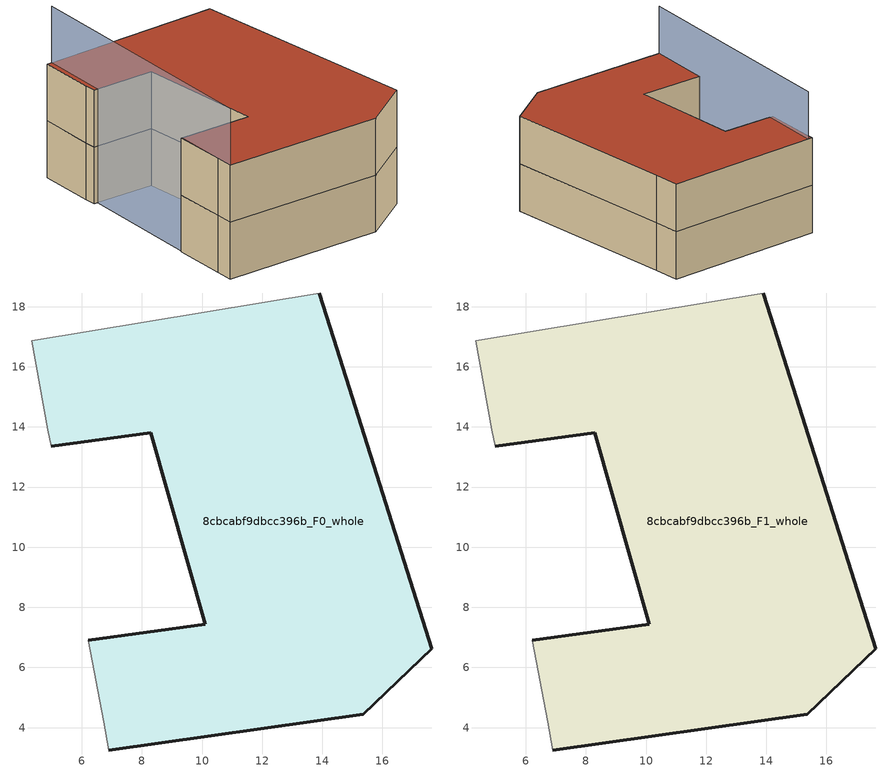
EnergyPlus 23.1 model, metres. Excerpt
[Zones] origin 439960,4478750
8cbcabf9dbcc396b_F0_whole
 floor ground (EU_floor_Construction): 14.38,16.93 17.64,6.62 15.36,4.44 6.91,3.26 6.74,4.19 6.22,6.9 10.11,7.44 8.29,13.81 4.99,13.36 4.87,13.91 4.34,16.86 13.9,18.45 z0
 wall outside (EU_wall_Construction): 4.99,13.36 8.29,13.81 10.11,7.44 6.22,6.9 / 6.91,3.26 15.36,4.44 17.64,6.62 14.38,16.93 13.9,18.45 z0:3
 wall adiabatic (EU_wall_Construction): 13.9,18.45 4.34,16.86 4.87,13.91 4.99,13.36 / 6.22,6.9 6.74,4.19 6.91,3.26 z0:3
8cbcabf9dbcc396b_F1_whole
 floor to 8cbcabf9dbcc396b_F0_whole (EU_floor_Construction): 14.38,16.93 17.64,6.62 15.36,4.44 6.91,3.26 6.74,4.19 6.22,6.9 10.11,7.44 8.29,13.81 4.99,13.36 4.87,13.91 4.34,16.86 13.9,18.45 z3
 wall outside (EU_wall_Construction): 4.99,13.36 8.29,13.81 10.11,7.44 6.22,6.9 / 6.91,3.26 15.36,4.44 17.64,6.62 14.38,16.93 13.9,18.45 z3:6
 wall adiabatic (EU_wall_Construction): 13.9,18.45 4.34,16.86 4.87,13.91 4.99,13.36 / 6.22,6.9 6.74,4.19 6.91,3.26 z3:6
 roof outside (EU_roof_Construction): 15.36,4.44 17.64,6.62 14.38,16.93 13.9,18.45 4.34,16.86 4.87,13.91 4.99,13.36 8.29,13.81 10.11,7.44 6.22,6.9 6.74,4.19 6.91,3.26 z6
shading: 4.61,16.89 6.91,3.26 z0:9
[Building]
EU S2 Campaign: North Axis=0; Terrain=City; Solar Distribution=FullExterior
[Site:Location]
Madrid: Latitude=40.5; Longitude=-3.5; Time Zone=1; Elevation=609
[SizingPeriod:WeatherFileDays]
AnnualSizingPeriod: Begin Month=1; Begin Day of Month=1; End Month=12; End Day of Month=31; Day of Week for Start Day=Monday; Use Weather File Daylight Saving Period=No; Use Weather File Rain and Snow Indicators=No
[MATERIAL]
EU_InternalMass_Material: Roughness=MediumRough; Thickness=0.1; Conductivity=1; Density=1800; Specific Heat=900; Thermal Absorptance=0.9; Solar Absorptance=0.7; Visible Absorptance=0.7
[MATERIAL:NOMASS] Roughness=MediumRough; Thermal Absorptance=0.9; Solar Absorptance=0.7; Visible Absorptance=0.7
Name | Thermal Resistance
EU_wall_NoMass | 0.419739
EU_roof_NoMass | 0.352165
EU_floor_NoMass | 0.608284
[CONSTRUCTION]
EU_wall_Construction: EU_wall_NoMass
EU_roof_Construction: EU_roof_NoMass
EU_floor_Construction: EU_floor_NoMass
EU_InternalMass_Construction: EU_InternalMass_Material
[ZONE] Type=1; Multiplier=1; Ceiling Height=autocalculate; Floor Area=autocalculate; Part of Total Floor Area=Yes
Name | Volume
8cbcabf9dbcc396b_F0_whole | 363.036
8cbcabf9dbcc396b_F1_whole | 363.035
[INTERNALMASS] Construction=EU_InternalMass_Construction; Surface Area=121.012
Name | Zone or ZoneList
8cbcabf9dbcc396b_F0_whole_EU_InternalMass | 8cbcabf9dbcc396b_F0_whole
8cbcabf9dbcc396b_F1_whole_EU_InternalMass | 8cbcabf9dbcc396b_F1_whole
[OTHEREQUIPMENT] Fuel Type=Electricity; Design Level Calculation Method=Watts/Area; Power per Zone Floor Area=1; Fraction Latent=0; Fraction Radiant=0; Fraction Lost=0; Carbon Dioxide Generation Rate=0; EndUse Subcategory=EU_Step8_InternalGains
Name | Zone or ZoneList or Space or SpaceList | Schedule
EU_Step8_InternalGain_8cbcabf9dbcc396b_F0_whole_f000 | 8cbcabf9dbcc396b_F0_whole | EU_Step8_GainSchedule_8cbcabf9dbcc396b_F0_whole_f000
EU_Step8_InternalGain_8cbcabf9dbcc396b_F1_whole_f000 | 8cbcabf9dbcc396b_F1_whole | EU_Step8_GainSchedule_8cbcabf9dbcc396b_F1_whole_f000
[ZONEVENTILATION:DESIGNFLOWRATE] Schedule=EU_AlwaysOn; Design Flow Rate Calculation Method=AirChanges/Hour; Air Changes per Hour=0.703302; Ventilation Type=Natural; Fan Pressure Rise=0; Fan Total Efficiency=1; Constant Term Coefficient=1; Temperature Term Coefficient=0; Velocity Term Coefficient=0; Velocity Squared Term Coefficient=0; Minimum Indoor Temperature=-100; Maximum Indoor Temperature=100; Delta Temperature=-100; Minimum Outdoor Temperature=-100; Maximum Outdoor Temperature=100; Maximum Wind Speed=40
Name | Zone or ZoneList or Space or SpaceList
EU_ConstantAir_8cbcabf9dbcc396b_F0_whole | 8cbcabf9dbcc396b_F0_whole
EU_ConstantAir_8cbcabf9dbcc396b_F1_whole | 8cbcabf9dbcc396b_F1_whole
[HVACTEMPLATE:THERMOSTAT] Constant Heating Setpoint=20; Constant Cooling Setpoint=50
EU_HeatOnly_8cbcabf9dbcc396b_F0_whole; EU_HeatOnly_8cbcabf9dbcc396b_F1_whole
[HVACTEMPLATE:ZONE:IDEALLOADSAIRSYSTEM] System Availability Schedule=EU_AlwaysOn; Maximum Heating Supply Air Temperature=50; Minimum Cooling Supply Air Temperature=13; Maximum Heating Supply Air Humidity Ratio=0.0156; Minimum Cooling Supply Air Humidity Ratio=0.0077; Heating Limit=NoLimit; Cooling Limit=NoLimit; Heating Availability Schedule=EU_AlwaysOn; Cooling Availability Schedule=EU_CoolingOff; Dehumidification Control Type=ConstantSensibleHeatRatio; Cooling Sensible Heat Ratio=0.7; Dehumidification Setpoint=60; Humidification Control Type=None; Humidification Setpoint=30; Outdoor Air Method=None; Outdoor Air Flow Rate per Person=0.00944; Outdoor Air Flow Rate per Zone Floor Area=0; Outdoor Air Flow Rate per Zone=0; Demand Controlled Ventilation Type=None; Outdoor Air Economizer Type=NoEconomizer; Heat Recovery Type=None; Sensible Heat Recovery Effectiveness=0.7; Latent Heat Recovery Effectiveness=0.65
Name | Template Thermostat
8cbcabf9dbcc396b_F0_whole | EU_HeatOnly_8cbcabf9dbcc396b_F0_whole
8cbcabf9dbcc396b_F1_whole | EU_HeatOnly_8cbcabf9dbcc396b_F1_whole
[SIZING:ZONE] Zone Cooling Design Supply Air Temperature Input Method=SupplyAirTemperature; Zone Cooling Design Supply Air Temperature=13; Zone Heating Design Supply Air Temperature Input Method=SupplyAirTemperature; Zone Heating Design Supply Air Temperature=50; Zone Cooling Design Supply Air Humidity Ratio=0.008; Zone Heating Design Supply Air Humidity Ratio=0.008; Cooling Design Air Flow Method=DesignDay; Cooling Design Air Flow Rate=0; Cooling Minimum Air Flow per Zone Floor Area=0.000762; Cooling Minimum Air Flow=0; Cooling Minimum Air Flow Fraction=0.2; Heating Design Air Flow Method=DesignDay; Heating Design Air Flow Rate=0; Heating Maximum Air Flow per Zone Floor Area=0.002032; Heating Maximum Air Flow=0.141576; Heating Maximum Air Flow Fraction=0.3; Account for Dedicated Outdoor Air System=No; Dedicated Outdoor Air System Control Strategy=NeutralSupplyAir; Dedicated Outdoor Air Low Setpoint Temperature for Design=autosize; Dedicated Outdoor Air High Setpoint Temperature for Design=autosize; Zone Load Sizing Method=Sensible Load Only No Latent Load; Zone Latent Cooling Design Supply Air Humidity Ratio Input Method=HumidityRatioDifference; Zone Cooling Design Supply Air Humidity Ratio Difference=0.005; Zone Latent Heating Design Supply Air Humidity Ratio Input Method=HumidityRatioDifference; Zone Humidification Design Supply Air Humidity Ratio Difference=0.005
8cbcabf9dbcc396b_F0_whole; 8cbcabf9dbcc396b_F1_whole
[SCHEDULE:CONSTANT]
Name | Hourly Value
EU_AlwaysOn | 1
EU_CoolingOff | 0
[SCHEDULE:FILE] Column Number=1; Rows to Skip at Top=0; Number of Hours of Data=8760; Column Separator=Comma; Interpolate to Timestep=No; Minutes per Item=60; Adjust Schedule for Daylight Savings=Yes
Name | File
EU_Step8_GainSchedule_8cbcabf9dbcc396b_F0_whole_f000 | ../../schedules/8cbcabf9dbcc396b/8cbcabf9dbcc396b_F0_whole_f000_gain.csv
EU_Step8_GainSchedule_8cbcabf9dbcc396b_F1_whole_f000 | ../../schedules/8cbcabf9dbcc396b/8cbcabf9dbcc396b_F1_whole_f000_gain.csv
